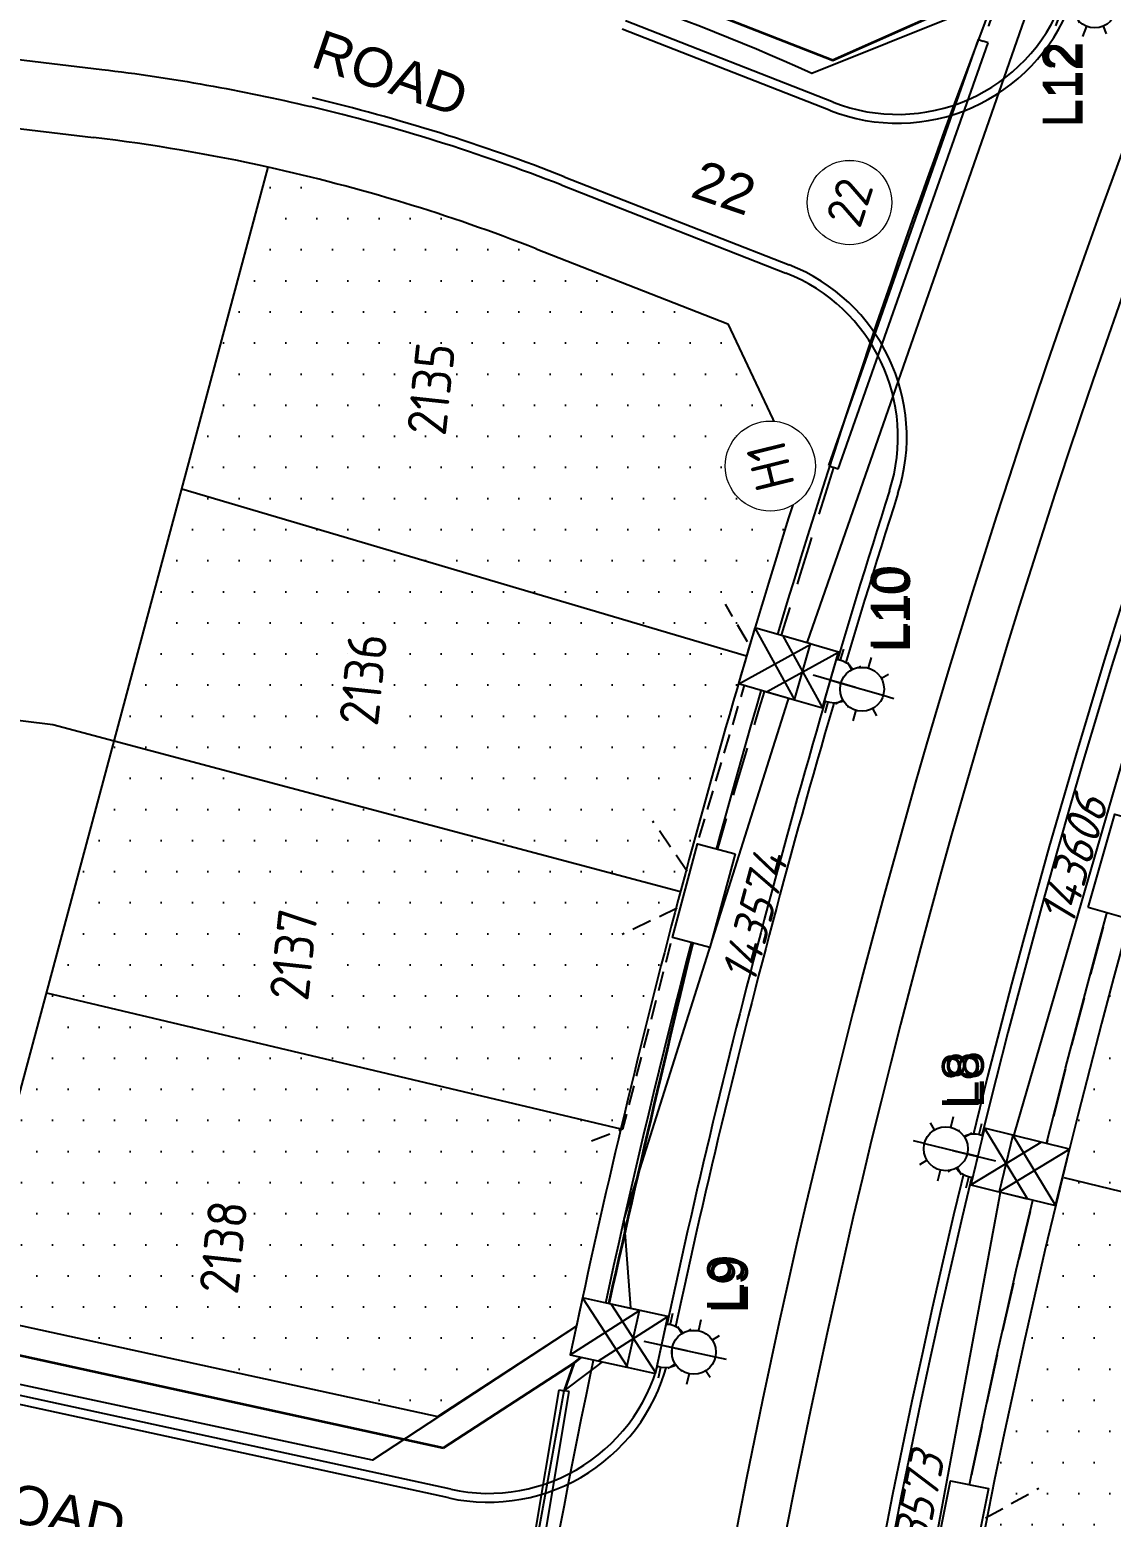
# Model space of a CAD drawing. Extents: x 294483 to 298733, y 6233899 to 6239242.
# Drawn here: x 296254.9 to 296310.1, y 6236740.2 to 6236816.1 of the extents above; entities that cross this region are included whole.
import ezdxf
from ezdxf.enums import TextEntityAlignment as Align

# ---------------------------------------------------------------- set-up
doc = ezdxf.new("R2010")
doc.units = 0
doc.linetypes.add('DASHED', pattern=[0.75, 0.5, -0.25])
doc.linetypes.add('Trench-Service', pattern=[1.5, 1, -0.5])
for name, color, linetype in [('_User Duct ID', 3, 'Continuous'), ('_USER_SITEPLAN', 7, 'Continuous'), ('_User_SLCP', 6, 'Continuous'), ('Duct_SP_NEW', 2, 'Continuous'), ('Equip_SP_SL_NEW', 2, 'Continuous'), ('Mains_LV_NEW_T84', 2, 'Continuous'), ('Mains_SL_NEW_C57', 2, 'Continuous'), ('Notes', 7, 'Continuous'), ('Notes_SP_NEW', 2, 'Continuous'), ('Services_SP_NEW_UG', 2, 'Trench-Service'), ('SupportsOH_SP_TR_HV_LV_SL_EXT', 7, 'Continuous'), ('SupportsUG_SP_LV_NEW', 2, 'Continuous'), ('SupportsUG_SP_LV_SL_NEW', 2, 'Continuous'), ('Trench_SP_NEW', 2, 'Continuous')]:
    doc.layers.add(name, color=color, linetype=linetype)
doc.layers.add('Cadastre Land Parcels_SP_EXT', color=9, linetype='Continuous', lineweight=5)
doc.styles.add('iecARIAL', font='arial.ttf', dxfattribs={"height": 2})
doc.styles.add('ieISOCP', font='isocp.shx')
doc.styles.add('POLE_LABEL', font='arial.ttf')
doc.styles.add('SL_LABEL', font='arial.ttf')
doc.styles.get("Standard").update_dxf_attribs({"font": 'isocp.shx'})
doc.linetypes.add('Cable 5', pattern='A,10,-1,["o",Standard,S=2,R=0,X=-1,Y=-0.7],-1e-05,["o",Standard,S=2,R=0,X=-0.2,Y=-0.7],-1.2', length=12.20001)
doc.linetypes.add('Cable New UG', pattern='A,7,-0.25,["x",Standard,S=2,R=0,X=0.2,Y=-0.8],-2.1', length=9.35)
doc.linetypes.add('IE Trench HV', pattern='A,7,-0.2,["/",Standard,S=3,R=0,X=0.6,Y=-1.4],-2.5', length=9.7)

# ---------------------------------------------------------------- blocks, each defined once
blk = doc.blocks.new('PILLAR_NEW')
for tag, height, flags, p in [('ASSET_NUM', 2.5, 8, (2, 4)), ('STREET_CODE', 0.2, 9, (1.5, 2)), ('OWNED_BY', 0.2, 9, (1.5, 1.8)), ('OPERATED_BY', 0.2, 9, (1.5, 1.6))]:
    blk.add_attdef(tag, text='', height=height, dxfattribs=dict(flags=flags)).set_placement(p, align=Align.MIDDLE_LEFT)
blk.add_wipeout([(-2.475, 0.99), (2.475, 0.99), (2.475, -0.99), (-2.475, -0.99)])
at = {"lineweight": -3}
blk.add_lwpolyline([(-2.475, 0.99), (2.475, 0.99), (2.475, -0.99), (-2.475, -0.99)], close=True, dxfattribs=at)
for tag, flags, p in [('STATE', 9, (1.5, 1.2)), ('SUPPORT_TYPE', 9, (1.5, 1)), ('MAINTAINED_BY', 9, (1.5, 1.4)), ('USAGE', 9, (1.5, 0.8)), ('SUBURB', 9, (1.5, 0.2)), ('STREETNAME', 9, (1.5, 0)), ('LEGEND', 9, (1.5, 0.6)), ('PARENT', 9, (1.5, 0.4)), ('Z', 1, (1.5, -0.6)), ('LOCATION', 9, (1.5, -0.2)), ('NOTES', 9, (1.5, -0.4))]:
    blk.add_attdef(tag, text='', height=0.2, dxfattribs=dict(flags=flags)).set_placement(p, align=Align.MIDDLE_LEFT)
blk = doc.blocks.new('*U15')
blk.add_line((0, 0), (0, 0))
for tag, p, flags in [('Z', (0, 0), 1), ('OPERATED_BY', (0, -9.61), 9)]:
    blk.add_attdef(tag, p, '', height=0.2, dxfattribs=dict(flags=flags))
at = {"style": 'SL_LABEL', "flags": 9}
blk.add_attdef('STREET_CODE', text='', height=0.2, dxfattribs=at).set_placement((0, -0.2), align=Align.MIDDLE_LEFT)
for tag, height, flags, p in [('CONSTRUCTED_VOLTAGE', 0.2, 9, (0, -0.4)), ('CONTROL_TYPE', 0.2, 9, (0, -0.6)), ('LANTERN_PURPOSE', 0.2, 9, (0, -0.8)), ('LANTERN_TYPE', 0.2, 9, (0, -1)), ('STATE', 0.2, 9, (0, -2)), ('NO_PHASES', 0.2, 9, (0, -1.2)), ('OPERATING_VOLTAGE', 0.2, 9, (0, -1.4)), ('ORIENTATION', 0.2, 9, (0, -1.6)), ('OWNED_BY', 0.2, 9, (0, -1.8)), ('LNUMBER', 2.5, 8, (1.2, -2.8)), ('USAGE', 0.2, 9, (0, -2.2)), ('CEXIST', 0.2, 9, (0, -2.4)), ('CNEW', 0.2, 9, (0, -2.6)), ('CNUMBER', 0.2, 9, (0, -2.8)), ('CREMOVE', 0.2, 9, (0, -3)), ('CREPLACE', 0.2, 9, (0, -3.2)), ('LKINGHEIGHT', 0.2, 9, (0, -3.4)), ('LBRACKET', 0.2, 9, (0, -3.6)), ('LBRACKETVOCAB', 0.2, 9, (0, -3.8)), ('LCATEGORY', 0.2, 9, (0, -4)), ('LCHARGE1', 0.2, 9, (0, -4.2)), ('LCHARGE1PERCENT', 0.2, 9, (0, -4.4)), ('LCHARGE2', 0.2, 9, (0, -4.6)), ('LCHARGE2PERCENT', 0.2, 9, (0, -4.8)), ('LCHARGE3', 0.2, 9, (0, -5)), ('LCHARGE3PERCENT', 0.2, 9, (0, -5.2)), ('LEXIST', 0.2, 9, (0, -5.4)), ('LLAMP', 0.2, 9, (0, -5.6)), ('LLAMPVOCAB', 0.2, 9, (0, -5.8)), ('LMAST', 0.2, 9, (0, -6)), ('LMASTVOCAB', 0.2, 9, (0, -6.2)), ('LNEW', 0.2, 9, (0, -6.4)), ('LANTNUMBER', 0.2, 9, (0, -6.6)), ('LOUTREACH', 0.2, 9, (0, -7)), ('LOUTREACHVOCAB', 0.2, 9, (0, -7.2)), ('LRATECODE', 0.2, 9, (0, -7.4)), ('LREMOVE', 0.2, 9, (0, -7.6)), ('LREPLACE', 0.2, 9, (0, -7.8)), ('LTYPE', 0.2, 9, (0, -8)), ('LTYPEVOCAB', 0.2, 9, (0, -8.2)), ('SUBURB', 0.2, 9, (0, -8.6)), ('STREETNAME', 0.2, 9, (0, -8.8)), ('LEGEND', 0.2, 9, (0, -8.4)), ('LOCATION', 0.2, 9, (0, -9)), ('NOTES', 0.2, 9, (0, -9.2)), ('MAINTAINED_BY', 0.2, 9, (0, -9.86))]:
    blk.add_attdef(tag, text='', height=height, dxfattribs=dict(flags=flags)).set_placement(p, align=Align.MIDDLE_LEFT)
at = {"color": 82, "lineweight": 25, "true_color": 0x23df20}
blk.add_wipeout([(0, 5.72), (-0.43, 5.65), (-0.86, 5.45), (-1.18, 5.14), (-1.35, 4.86), (-1.5, 4.22), (-1.33, 3.53), (-1.06, 3.16), (-0.61, 2.85), (0, 2.72), (0.67, 2.87), (1.06, 3.16), (1.35, 3.57), (1.5, 4.22), (1.39, 4.77), (1.06, 5.28), (0.64, 5.58)], dxfattribs=at)
for p, q in [((0, 5.72), (0, 6.47)), ((-1.46, 5.68), (-1.06, 5.28)), ((1.46, 5.68), (1.06, 5.28)), ((-2.25, 4.22), (-1.5, 4.22)), ((1.5, 4.22), (2.25, 4.22)), ((-1.46, 2.76), (-1.06, 3.16)), ((1.46, 2.76), (1.06, 3.16)), ((0, 0), (0, 2.72))]:
    blk.add_line(p, q)
blk.add_circle((0, 4.22), 1.5)
blk = doc.blocks.new('COLUMN_NEW')
for tag, height, flags, p in [('ASSET_NUM', 2.5, 8, (2, 2)), ('STREETNAME', 0.2, 9, (1.5, -2)), ('LOCATION', 0.2, 9, (1.5, -2.2)), ('Z', 0.2, 1, (1.5, -2.8)), ('NOTES', 0.2, 9, (1.5, -2.4)), ('LABEL_ALIGNMENT', 0.2, 9, (1.5, -2.6))]:
    blk.add_attdef(tag, text='', height=height, dxfattribs=dict(flags=flags)).set_placement(p, align=Align.MIDDLE_LEFT)
blk.add_wipeout([(-1.485, -1.485), (1.485, -1.485), (1.485, 1.485), (-1.485, 1.485)])
at = {"lineweight": -3}
blk.add_lwpolyline([(-1.485, -1.485), (1.485, -1.485), (1.485, 1.485), (-1.485, 1.485)], close=True, dxfattribs=at)
at = {"style": 'POLE_LABEL', "flags": 9}
blk.add_attdef('STRUCTURE_PLANT_NUMBER', text='', height=0.2, dxfattribs=at).set_placement((1.5, 0.242), align=Align.MIDDLE_LEFT)
at = {"flags": 9}
for tag, p in [('STREET_CODE', (1.5, 0)), ('COLUMN_TYPE', (1.5, -0.2)), ('OWNED_BY', (1.5, -0.4)), ('OPERATED_BY', (1.5, -0.6)), ('MAINTAINED_BY', (1.5, -0.8)), ('STATE', (1.5, -1)), ('USAGE', (1.5, -1.2)), ('LEGEND', (1.5, -1.4)), ('PARENT', (1.5, -1.6)), ('SUBURB', (1.5, -1.8))]:
    blk.add_attdef(tag, text='', height=0.2, dxfattribs=at).set_placement(p, align=Align.MIDDLE_LEFT)
blk = doc.blocks.new('DUCT_INDICATOR')
at = {"color": 7, "lineweight": 9}
blk.add_attdef('CODE', text='', height=1.8, dxfattribs=at).set_placement((-4.396, 4.914), align=Align.MIDDLE_CENTER)
at = {"color": 7, "linetype": 'Continuous'}
blk.add_wipeout([(0, 2.874), (-0.984, 2.701), (-1.603, 2.386), (-2.177, 1.877), (-2.673, 1.056), (-2.874, 0), (-2.738, -0.873), (-2.4, -1.582), (-1.974, -2.089), (-1.133, -2.642), (-0.477, -2.834), (0.747, -2.775), (1.67, -2.339), (2.395, -1.589), (2.694, -1.002), (2.843, -0.422), (2.874, 0), (2.82, 0.556), (2.676, 1.05), (2.485, 1.444), (2.19, 1.862), (1.811, 2.232), (1.321, 2.553), (0.849, 2.746)], dxfattribs=at)
at = {"color": 7, "lineweight": 18}
blk.add_circle((0, 0), 2.874, dxfattribs=at)
at = {"color": 7, "lineweight": 9, "flags": 1}
blk.add_attdef('Z', (0, 0), '', height=0.2, dxfattribs=at)
blk = doc.blocks.new('*U63')
blk.add_line((0, 0), (0, 0))
for tag, p, flags in [('Z', (0, 0), 1), ('OPERATED_BY', (0, -9.61), 9)]:
    blk.add_attdef(tag, p, '', height=0.2, dxfattribs=dict(flags=flags))
at = {"style": 'SL_LABEL', "flags": 9}
blk.add_attdef('STREET_CODE', text='', height=0.2, dxfattribs=at).set_placement((0, -0.2), align=Align.MIDDLE_LEFT)
for tag, height, flags, p in [('CONSTRUCTED_VOLTAGE', 0.2, 9, (0, -0.4)), ('CONTROL_TYPE', 0.2, 9, (0, -0.6)), ('LANTERN_PURPOSE', 0.2, 9, (0, -0.8)), ('LANTERN_TYPE', 0.2, 9, (0, -1)), ('STATE', 0.2, 9, (0, -2)), ('NO_PHASES', 0.2, 9, (0, -1.2)), ('OPERATING_VOLTAGE', 0.2, 9, (0, -1.4)), ('ORIENTATION', 0.2, 9, (0, -1.6)), ('OWNED_BY', 0.2, 9, (0, -1.8)), ('LNUMBER', 2.5, 8, (1.2, -2.8)), ('USAGE', 0.2, 9, (0, -2.2)), ('CEXIST', 0.2, 9, (0, -2.4)), ('CNEW', 0.2, 9, (0, -2.6)), ('CNUMBER', 0.2, 9, (0, -2.8)), ('CREMOVE', 0.2, 9, (0, -3)), ('CREPLACE', 0.2, 9, (0, -3.2)), ('LKINGHEIGHT', 0.2, 9, (0, -3.4)), ('LBRACKET', 0.2, 9, (0, -3.6)), ('LBRACKETVOCAB', 0.2, 9, (0, -3.8)), ('LCATEGORY', 0.2, 9, (0, -4)), ('LCHARGE1', 0.2, 9, (0, -4.2)), ('LCHARGE1PERCENT', 0.2, 9, (0, -4.4)), ('LCHARGE2', 0.2, 9, (0, -4.6)), ('LCHARGE2PERCENT', 0.2, 9, (0, -4.8)), ('LCHARGE3', 0.2, 9, (0, -5)), ('LCHARGE3PERCENT', 0.2, 9, (0, -5.2)), ('LEXIST', 0.2, 9, (0, -5.4)), ('LLAMP', 0.2, 9, (0, -5.6)), ('LLAMPVOCAB', 0.2, 9, (0, -5.8)), ('LMAST', 0.2, 9, (0, -6)), ('LMASTVOCAB', 0.2, 9, (0, -6.2)), ('LNEW', 0.2, 9, (0, -6.4)), ('LANTNUMBER', 0.2, 9, (0, -6.6)), ('LOUTREACH', 0.2, 9, (0, -7)), ('LOUTREACHVOCAB', 0.2, 9, (0, -7.2)), ('LRATECODE', 0.2, 9, (0, -7.4)), ('LREMOVE', 0.2, 9, (0, -7.6)), ('LREPLACE', 0.2, 9, (0, -7.8)), ('LTYPE', 0.2, 9, (0, -8)), ('LTYPEVOCAB', 0.2, 9, (0, -8.2)), ('SUBURB', 0.2, 9, (0, -8.6)), ('STREETNAME', 0.2, 9, (0, -8.8)), ('LEGEND', 0.2, 9, (0, -8.4)), ('LOCATION', 0.2, 9, (0, -9)), ('NOTES', 0.2, 9, (0, -9.2)), ('MAINTAINED_BY', 0.2, 9, (0, -9.86))]:
    blk.add_attdef(tag, text='', height=height, dxfattribs=dict(flags=flags)).set_placement(p, align=Align.MIDDLE_LEFT)
at = {"color": 82, "lineweight": 25, "true_color": 0x23df20}
blk.add_wipeout([(0, 5.72), (-0.43, 5.65), (-0.86, 5.45), (-1.18, 5.14), (-1.35, 4.86), (-1.5, 4.22), (-1.33, 3.53), (-1.06, 3.16), (-0.61, 2.85), (0, 2.72), (0.67, 2.87), (1.06, 3.16), (1.35, 3.57), (1.5, 4.22), (1.39, 4.77), (1.06, 5.28), (0.64, 5.58)], dxfattribs=at)
for p, q in [((0, 5.72), (0, 6.47)), ((-1.46, 5.68), (-1.06, 5.28)), ((1.46, 5.68), (1.06, 5.28)), ((-2.25, 4.22), (-1.5, 4.22)), ((1.5, 4.22), (2.25, 4.22)), ((-1.46, 2.76), (-1.06, 3.16)), ((1.46, 2.76), (1.06, 3.16)), ((0, 0), (0, 2.72))]:
    blk.add_line(p, q)
blk.add_circle((0, 4.22), 1.5)
blk = doc.blocks.new('*U125')
blk.add_line((0, 0), (0, 0))
for tag, p, flags in [('Z', (0, 0), 1), ('OPERATED_BY', (0, -9.61), 9)]:
    blk.add_attdef(tag, p, '', height=0.2, dxfattribs=dict(flags=flags))
at = {"style": 'SL_LABEL', "flags": 9}
blk.add_attdef('STREET_CODE', text='', height=0.2, dxfattribs=at).set_placement((0, -0.2), align=Align.MIDDLE_LEFT)
for tag, height, flags, p in [('CONSTRUCTED_VOLTAGE', 0.2, 9, (0, -0.4)), ('CONTROL_TYPE', 0.2, 9, (0, -0.6)), ('LANTERN_PURPOSE', 0.2, 9, (0, -0.8)), ('LANTERN_TYPE', 0.2, 9, (0, -1)), ('STATE', 0.2, 9, (0, -2)), ('NO_PHASES', 0.2, 9, (0, -1.2)), ('OPERATING_VOLTAGE', 0.2, 9, (0, -1.4)), ('ORIENTATION', 0.2, 9, (0, -1.6)), ('OWNED_BY', 0.2, 9, (0, -1.8)), ('LNUMBER', 2.5, 8, (1.2, -2.8)), ('USAGE', 0.2, 9, (0, -2.2)), ('CEXIST', 0.2, 9, (0, -2.4)), ('CNEW', 0.2, 9, (0, -2.6)), ('CNUMBER', 0.2, 9, (0, -2.8)), ('CREMOVE', 0.2, 9, (0, -3)), ('CREPLACE', 0.2, 9, (0, -3.2)), ('LKINGHEIGHT', 0.2, 9, (0, -3.4)), ('LBRACKET', 0.2, 9, (0, -3.6)), ('LBRACKETVOCAB', 0.2, 9, (0, -3.8)), ('LCATEGORY', 0.2, 9, (0, -4)), ('LCHARGE1', 0.2, 9, (0, -4.2)), ('LCHARGE1PERCENT', 0.2, 9, (0, -4.4)), ('LCHARGE2', 0.2, 9, (0, -4.6)), ('LCHARGE2PERCENT', 0.2, 9, (0, -4.8)), ('LCHARGE3', 0.2, 9, (0, -5)), ('LCHARGE3PERCENT', 0.2, 9, (0, -5.2)), ('LEXIST', 0.2, 9, (0, -5.4)), ('LLAMP', 0.2, 9, (0, -5.6)), ('LLAMPVOCAB', 0.2, 9, (0, -5.8)), ('LMAST', 0.2, 9, (0, -6)), ('LMASTVOCAB', 0.2, 9, (0, -6.2)), ('LNEW', 0.2, 9, (0, -6.4)), ('LANTNUMBER', 0.2, 9, (0, -6.6)), ('LOUTREACH', 0.2, 9, (0, -7)), ('LOUTREACHVOCAB', 0.2, 9, (0, -7.2)), ('LRATECODE', 0.2, 9, (0, -7.4)), ('LREMOVE', 0.2, 9, (0, -7.6)), ('LREPLACE', 0.2, 9, (0, -7.8)), ('LTYPE', 0.2, 9, (0, -8)), ('LTYPEVOCAB', 0.2, 9, (0, -8.2)), ('SUBURB', 0.2, 9, (0, -8.6)), ('STREETNAME', 0.2, 9, (0, -8.8)), ('LEGEND', 0.2, 9, (0, -8.4)), ('LOCATION', 0.2, 9, (0, -9)), ('NOTES', 0.2, 9, (0, -9.2)), ('MAINTAINED_BY', 0.2, 9, (0, -9.86))]:
    blk.add_attdef(tag, text='', height=height, dxfattribs=dict(flags=flags)).set_placement(p, align=Align.MIDDLE_LEFT)
at = {"color": 82, "lineweight": 25, "true_color": 0x23df20}
blk.add_wipeout([(0, 5.72), (-0.43, 5.65), (-0.86, 5.45), (-1.18, 5.14), (-1.35, 4.86), (-1.5, 4.22), (-1.33, 3.53), (-1.06, 3.16), (-0.61, 2.85), (0, 2.72), (0.67, 2.87), (1.06, 3.16), (1.35, 3.57), (1.5, 4.22), (1.39, 4.77), (1.06, 5.28), (0.64, 5.58)], dxfattribs=at)
for p, q in [((0, 5.72), (0, 6.47)), ((-1.46, 5.68), (-1.06, 5.28)), ((1.46, 5.68), (1.06, 5.28)), ((-2.25, 4.22), (-1.5, 4.22)), ((1.5, 4.22), (2.25, 4.22)), ((-1.46, 2.76), (-1.06, 3.16)), ((1.46, 2.76), (1.06, 3.16)), ((0, 0), (0, 2.72))]:
    blk.add_line(p, q)
blk.add_circle((0, 4.22), 1.5)
blk = doc.blocks.new('*U128')
blk.add_line((0, 0), (0, 0))
for tag, p, flags in [('Z', (0, 0), 1), ('OPERATED_BY', (0, -9.61), 9)]:
    blk.add_attdef(tag, p, '', height=0.2, dxfattribs=dict(flags=flags))
at = {"style": 'SL_LABEL', "flags": 9}
blk.add_attdef('STREET_CODE', text='', height=0.2, dxfattribs=at).set_placement((0, -0.2), align=Align.MIDDLE_LEFT)
for tag, height, flags, p in [('CONSTRUCTED_VOLTAGE', 0.2, 9, (0, -0.4)), ('CONTROL_TYPE', 0.2, 9, (0, -0.6)), ('LANTERN_PURPOSE', 0.2, 9, (0, -0.8)), ('LANTERN_TYPE', 0.2, 9, (0, -1)), ('STATE', 0.2, 9, (0, -2)), ('NO_PHASES', 0.2, 9, (0, -1.2)), ('OPERATING_VOLTAGE', 0.2, 9, (0, -1.4)), ('ORIENTATION', 0.2, 9, (0, -1.6)), ('OWNED_BY', 0.2, 9, (0, -1.8)), ('LNUMBER', 2.5, 8, (1.2, -2.8)), ('USAGE', 0.2, 9, (0, -2.2)), ('CEXIST', 0.2, 9, (0, -2.4)), ('CNEW', 0.2, 9, (0, -2.6)), ('CNUMBER', 0.2, 9, (0, -2.8)), ('CREMOVE', 0.2, 9, (0, -3)), ('CREPLACE', 0.2, 9, (0, -3.2)), ('LKINGHEIGHT', 0.2, 9, (0, -3.4)), ('LBRACKET', 0.2, 9, (0, -3.6)), ('LBRACKETVOCAB', 0.2, 9, (0, -3.8)), ('LCATEGORY', 0.2, 9, (0, -4)), ('LCHARGE1', 0.2, 9, (0, -4.2)), ('LCHARGE1PERCENT', 0.2, 9, (0, -4.4)), ('LCHARGE2', 0.2, 9, (0, -4.6)), ('LCHARGE2PERCENT', 0.2, 9, (0, -4.8)), ('LCHARGE3', 0.2, 9, (0, -5)), ('LCHARGE3PERCENT', 0.2, 9, (0, -5.2)), ('LEXIST', 0.2, 9, (0, -5.4)), ('LLAMP', 0.2, 9, (0, -5.6)), ('LLAMPVOCAB', 0.2, 9, (0, -5.8)), ('LMAST', 0.2, 9, (0, -6)), ('LMASTVOCAB', 0.2, 9, (0, -6.2)), ('LNEW', 0.2, 9, (0, -6.4)), ('LANTNUMBER', 0.2, 9, (0, -6.6)), ('LOUTREACH', 0.2, 9, (0, -7)), ('LOUTREACHVOCAB', 0.2, 9, (0, -7.2)), ('LRATECODE', 0.2, 9, (0, -7.4)), ('LREMOVE', 0.2, 9, (0, -7.6)), ('LREPLACE', 0.2, 9, (0, -7.8)), ('LTYPE', 0.2, 9, (0, -8)), ('LTYPEVOCAB', 0.2, 9, (0, -8.2)), ('SUBURB', 0.2, 9, (0, -8.6)), ('STREETNAME', 0.2, 9, (0, -8.8)), ('LEGEND', 0.2, 9, (0, -8.4)), ('LOCATION', 0.2, 9, (0, -9)), ('NOTES', 0.2, 9, (0, -9.2)), ('MAINTAINED_BY', 0.2, 9, (0, -9.86))]:
    blk.add_attdef(tag, text='', height=height, dxfattribs=dict(flags=flags)).set_placement(p, align=Align.MIDDLE_LEFT)
at = {"color": 82, "lineweight": 25, "true_color": 0x23df20}
blk.add_wipeout([(0, 5.72), (-0.43, 5.65), (-0.86, 5.45), (-1.18, 5.14), (-1.35, 4.86), (-1.5, 4.22), (-1.33, 3.53), (-1.06, 3.16), (-0.61, 2.85), (0, 2.72), (0.67, 2.87), (1.06, 3.16), (1.35, 3.57), (1.5, 4.22), (1.39, 4.77), (1.06, 5.28), (0.64, 5.58)], dxfattribs=at)
for p, q in [((0, 5.72), (0, 6.47)), ((-1.46, 5.68), (-1.06, 5.28)), ((1.46, 5.68), (1.06, 5.28)), ((-2.25, 4.22), (-1.5, 4.22)), ((1.5, 4.22), (2.25, 4.22)), ((-1.46, 2.76), (-1.06, 3.16)), ((1.46, 2.76), (1.06, 3.16)), ((0, 0), (0, 2.72))]:
    blk.add_line(p, q)
blk.add_circle((0, 4.22), 1.5)
blk = doc.blocks.new('*U135')
blk.add_line((0, 0), (0, 0))
for tag, p, flags in [('Z', (0, 0), 1), ('OPERATED_BY', (0, -9.61), 9)]:
    blk.add_attdef(tag, p, '', height=0.2, dxfattribs=dict(flags=flags))
at = {"style": 'SL_LABEL', "flags": 9}
blk.add_attdef('STREET_CODE', text='', height=0.2, dxfattribs=at).set_placement((0, -0.2), align=Align.MIDDLE_LEFT)
for tag, height, flags, p in [('CONSTRUCTED_VOLTAGE', 0.2, 9, (0, -0.4)), ('CONTROL_TYPE', 0.2, 9, (0, -0.6)), ('LANTERN_PURPOSE', 0.2, 9, (0, -0.8)), ('LANTERN_TYPE', 0.2, 9, (0, -1)), ('STATE', 0.2, 9, (0, -2)), ('NO_PHASES', 0.2, 9, (0, -1.2)), ('OPERATING_VOLTAGE', 0.2, 9, (0, -1.4)), ('ORIENTATION', 0.2, 9, (0, -1.6)), ('OWNED_BY', 0.2, 9, (0, -1.8)), ('LNUMBER', 2.5, 8, (1.2, -2.8)), ('USAGE', 0.2, 9, (0, -2.2)), ('CEXIST', 0.2, 9, (0, -2.4)), ('CNEW', 0.2, 9, (0, -2.6)), ('CNUMBER', 0.2, 9, (0, -2.8)), ('CREMOVE', 0.2, 9, (0, -3)), ('CREPLACE', 0.2, 9, (0, -3.2)), ('LKINGHEIGHT', 0.2, 9, (0, -3.4)), ('LBRACKET', 0.2, 9, (0, -3.6)), ('LBRACKETVOCAB', 0.2, 9, (0, -3.8)), ('LCATEGORY', 0.2, 9, (0, -4)), ('LCHARGE1', 0.2, 9, (0, -4.2)), ('LCHARGE1PERCENT', 0.2, 9, (0, -4.4)), ('LCHARGE2', 0.2, 9, (0, -4.6)), ('LCHARGE2PERCENT', 0.2, 9, (0, -4.8)), ('LCHARGE3', 0.2, 9, (0, -5)), ('LCHARGE3PERCENT', 0.2, 9, (0, -5.2)), ('LEXIST', 0.2, 9, (0, -5.4)), ('LLAMP', 0.2, 9, (0, -5.6)), ('LLAMPVOCAB', 0.2, 9, (0, -5.8)), ('LMAST', 0.2, 9, (0, -6)), ('LMASTVOCAB', 0.2, 9, (0, -6.2)), ('LNEW', 0.2, 9, (0, -6.4)), ('LANTNUMBER', 0.2, 9, (0, -6.6)), ('LOUTREACH', 0.2, 9, (0, -7)), ('LOUTREACHVOCAB', 0.2, 9, (0, -7.2)), ('LRATECODE', 0.2, 9, (0, -7.4)), ('LREMOVE', 0.2, 9, (0, -7.6)), ('LREPLACE', 0.2, 9, (0, -7.8)), ('LTYPE', 0.2, 9, (0, -8)), ('LTYPEVOCAB', 0.2, 9, (0, -8.2)), ('SUBURB', 0.2, 9, (0, -8.6)), ('STREETNAME', 0.2, 9, (0, -8.8)), ('LEGEND', 0.2, 9, (0, -8.4)), ('LOCATION', 0.2, 9, (0, -9)), ('NOTES', 0.2, 9, (0, -9.2)), ('MAINTAINED_BY', 0.2, 9, (0, -9.86))]:
    blk.add_attdef(tag, text='', height=height, dxfattribs=dict(flags=flags)).set_placement(p, align=Align.MIDDLE_LEFT)
at = {"color": 82, "lineweight": 25, "true_color": 0x23df20}
blk.add_wipeout([(0, 5.72), (-0.43, 5.65), (-0.86, 5.45), (-1.18, 5.14), (-1.35, 4.86), (-1.5, 4.22), (-1.33, 3.53), (-1.06, 3.16), (-0.61, 2.85), (0, 2.72), (0.67, 2.87), (1.06, 3.16), (1.35, 3.57), (1.5, 4.22), (1.39, 4.77), (1.06, 5.28), (0.64, 5.58)], dxfattribs=at)
for p, q in [((0, 5.72), (0, 6.47)), ((-1.46, 5.68), (-1.06, 5.28)), ((1.46, 5.68), (1.06, 5.28)), ((-2.25, 4.22), (-1.5, 4.22)), ((1.5, 4.22), (2.25, 4.22)), ((-1.46, 2.76), (-1.06, 3.16)), ((1.46, 2.76), (1.06, 3.16)), ((0, 0), (0, 2.72))]:
    blk.add_line(p, q)
blk.add_circle((0, 4.22), 1.5)
blk = doc.blocks.new('*U99')
blk.add_line((0, 0), (0, 0))
for tag, p, flags in [('Z', (0, 0), 1), ('OPERATED_BY', (0, -9.61), 9)]:
    blk.add_attdef(tag, p, '', height=0.2, dxfattribs=dict(flags=flags))
at = {"style": 'SL_LABEL', "flags": 9}
blk.add_attdef('STREET_CODE', text='', height=0.2, dxfattribs=at).set_placement((0, -0.2), align=Align.MIDDLE_LEFT)
for tag, height, flags, p in [('CONSTRUCTED_VOLTAGE', 0.2, 9, (0, -0.4)), ('CONTROL_TYPE', 0.2, 9, (0, -0.6)), ('LANTERN_PURPOSE', 0.2, 9, (0, -0.8)), ('LANTERN_TYPE', 0.2, 9, (0, -1)), ('STATE', 0.2, 9, (0, -2)), ('NO_PHASES', 0.2, 9, (0, -1.2)), ('OPERATING_VOLTAGE', 0.2, 9, (0, -1.4)), ('ORIENTATION', 0.2, 9, (0, -1.6)), ('OWNED_BY', 0.2, 9, (0, -1.8)), ('LNUMBER', 2.5, 8, (1.2, -2.8)), ('USAGE', 0.2, 9, (0, -2.2)), ('CEXIST', 0.2, 9, (0, -2.4)), ('CNEW', 0.2, 9, (0, -2.6)), ('CNUMBER', 0.2, 9, (0, -2.8)), ('CREMOVE', 0.2, 9, (0, -3)), ('CREPLACE', 0.2, 9, (0, -3.2)), ('LKINGHEIGHT', 0.2, 9, (0, -3.4)), ('LBRACKET', 0.2, 9, (0, -3.6)), ('LBRACKETVOCAB', 0.2, 9, (0, -3.8)), ('LCATEGORY', 0.2, 9, (0, -4)), ('LCHARGE1', 0.2, 9, (0, -4.2)), ('LCHARGE1PERCENT', 0.2, 9, (0, -4.4)), ('LCHARGE2', 0.2, 9, (0, -4.6)), ('LCHARGE2PERCENT', 0.2, 9, (0, -4.8)), ('LCHARGE3', 0.2, 9, (0, -5)), ('LCHARGE3PERCENT', 0.2, 9, (0, -5.2)), ('LEXIST', 0.2, 9, (0, -5.4)), ('LLAMP', 0.2, 9, (0, -5.6)), ('LLAMPVOCAB', 0.2, 9, (0, -5.8)), ('LMAST', 0.2, 9, (0, -6)), ('LMASTVOCAB', 0.2, 9, (0, -6.2)), ('LNEW', 0.2, 9, (0, -6.4)), ('LANTNUMBER', 0.2, 9, (0, -6.6)), ('LOUTREACH', 0.2, 9, (0, -7)), ('LOUTREACHVOCAB', 0.2, 9, (0, -7.2)), ('LRATECODE', 0.2, 9, (0, -7.4)), ('LREMOVE', 0.2, 9, (0, -7.6)), ('LREPLACE', 0.2, 9, (0, -7.8)), ('LTYPE', 0.2, 9, (0, -8)), ('LTYPEVOCAB', 0.2, 9, (0, -8.2)), ('SUBURB', 0.2, 9, (0, -8.6)), ('STREETNAME', 0.2, 9, (0, -8.8)), ('LEGEND', 0.2, 9, (0, -8.4)), ('LOCATION', 0.2, 9, (0, -9)), ('NOTES', 0.2, 9, (0, -9.2)), ('MAINTAINED_BY', 0.2, 9, (0, -9.86))]:
    blk.add_attdef(tag, text='', height=height, dxfattribs=dict(flags=flags)).set_placement(p, align=Align.MIDDLE_LEFT)
at = {"color": 82, "lineweight": 25, "true_color": 0x23df20}
blk.add_wipeout([(0, 5.72), (-0.43, 5.65), (-0.86, 5.45), (-1.18, 5.14), (-1.35, 4.86), (-1.5, 4.22), (-1.33, 3.53), (-1.06, 3.16), (-0.61, 2.85), (0, 2.72), (0.67, 2.87), (1.06, 3.16), (1.35, 3.57), (1.5, 4.22), (1.39, 4.77), (1.06, 5.28), (0.64, 5.58)], dxfattribs=at)
for p, q in [((0, 5.72), (0, 6.47)), ((-1.46, 5.68), (-1.06, 5.28)), ((1.46, 5.68), (1.06, 5.28)), ((-2.25, 4.22), (-1.5, 4.22)), ((1.5, 4.22), (2.25, 4.22)), ((-1.46, 2.76), (-1.06, 3.16)), ((1.46, 2.76), (1.06, 3.16)), ((0, 0), (0, 2.72))]:
    blk.add_line(p, q)
blk.add_circle((0, 4.22), 1.5)

msp = doc.modelspace()

# ---------------------------------------------------------------- hatches: boundary and pattern name
at = {"layer": 'Notes'}
h = msp.add_hatch(dxfattribs=at)
h.set_pattern_fill('DOTS', color=256)
h.paths.add_polyline_path([(296290.55308, 6236801.10681), (296280.76062, 6236804.94403, 0.03889995), (296267.08744, 6236809.10935), (296262.67768, 6236792.68761), (296291.51097, 6236784.17044, -0.00516797), (296294.28371, 6236793.21196)])
h.paths.add_polyline_path([(296276.34066, 6236795.21821), (296276.60987, 6236797.7085), (296275.31591, 6236797.84838), (296275.0467, 6236795.3581)], flags=24)
h = msp.add_hatch(dxfattribs=at)
h.set_pattern_fill('DOTS', color=256)
h.paths.add_polyline_path([(296291.51097, 6236784.17044), (296262.67768, 6236792.68761), (296259.22499, 6236779.82997), (296288.1348, 6236772.1386, -0.00682903)])
h.paths.add_polyline_path([(296272.87952, 6236780.39841), (296273.1495, 6236782.89581), (296271.85554, 6236783.0357), (296271.58556, 6236780.53829)], flags=24)
h = msp.add_hatch(dxfattribs=at)
h.set_pattern_fill('DOTS', color=256)
h.paths.add_polyline_path([(296259.22499, 6236779.82997), (296255.77009, 6236766.96412), (296285.08853, 6236760.01912, -0.00682899), (296288.1348, 6236772.1386)])
h.paths.add_polyline_path([(296269.32406, 6236766.36335), (296269.58938, 6236768.8176), (296268.29542, 6236768.95748), (296268.0301, 6236766.50323)], flags=24)
h = msp.add_hatch(dxfattribs=at)
h.set_pattern_fill('DOTS', color=256)
h.paths.add_polyline_path([(296340.68096, 6236764.91933), (296311.73667, 6236773.12143, 0.00840454), (296307.98831, 6236758.98715), (296307.71274, 6236757.52051), (296336.85898, 6236750.41441)])
h.paths.add_polyline_path([(296321.42763, 6236758.20138), (296321.67219, 6236760.46363), (296320.43228, 6236760.59767), (296320.18772, 6236758.33542)], flags=24)

# ---------------------------------------------------------------- linework, layer by layer
at = {"layer": 'Cadastre Land Parcels_SP_EXT'}
for p, q in [((296280.76062, 6236804.94403), (296290.55308, 6236801.10681)), ((296290.55308, 6236801.10681), (296294.28371, 6236793.21196)), ((296262.67768, 6236792.68761), (296291.51097, 6236784.17044)), ((296259.22499, 6236779.82997), (296288.1348, 6236772.1386)), ((296255.77009, 6236766.96412), (296285.08853, 6236760.01912)), ((296336.85898, 6236750.41441), (296307.71274, 6236757.52051)), ((296251.38816, 6236750.64601), (296275.74553, 6236745.33844)), ((296282.82026, 6236749.93725), (296275.74553, 6236745.33844))]:
    msp.add_line(p, q, dxfattribs=at)
at = {"layer": 'Duct_SP_NEW'}
for p, q in [((296295.70069, 6236793.87262), (296303.34307, 6236815.63566)), ((296303.34307, 6236815.63566), (296303.58839, 6236815.54952)), ((296296.19132, 6236793.70033), (296303.8337, 6236815.46337)), ((296303.8337, 6236815.46337), (296303.58839, 6236815.54952)), ((296295.70069, 6236793.87262), (296295.946, 6236793.78648)), ((296296.19132, 6236793.70033), (296295.946, 6236793.78648)), ((296278.09653, 6236723.65277), (296281.93377, 6236746.68734)), ((296278.60946, 6236723.56732), (296282.4467, 6236746.60189)), ((296281.93377, 6236746.68734), (296282.19024, 6236746.64461)), ((296282.4467, 6236746.60189), (296282.19024, 6236746.64461))]:
    msp.add_line(p, q, dxfattribs=at)
at = {"layer": 'Mains_LV_NEW_T84', "color": 170, "linetype": 'Cable New UG', "ltscale": 0.75, "flags": 128}
msp.add_lwpolyline([(296295.85395, 6236615.14103, -0.15769137), (296355.04454, 6236876.99874), (296375.00999, 6236907.27759), (296384.00685, 6236909.15664), (296404.1615, 6236894.58856), (296424.12852, 6236880.54028), (296425.69102, 6236871.15594, 0.12794525), (296358.72732, 6236694.96234), (296358.78647, 6236685.00611), (296358.78647, 6236685.00611), (296355.92607, 6236684.95887), (296356.13792, 6236688.0439), (296332.8444, 6236689.59663), (296332.04088, 6236677.54252), (296340.42371, 6236677.271)], format="xyb", dxfattribs=at)
at = {"layer": 'Mains_LV_NEW_T84', "color": 170, "linetype": 'Cable New UG', "ltscale": 0.75}
for start, end in [(158.8490454, 167.9675288), (167.9675288, 177.0826305)]:
    msp.add_arc((296730.26881, 6236654.56405), 456.3, start, end, dxfattribs=at)
at = {"layer": 'Mains_SL_NEW_C57', "color": 2, "linetype": 'Cable 5', "ltscale": 0.5, "elevation": 12, "flags": 128}
msp.add_lwpolyline([(296520.46067, 6237073.52197, -0.14013285), (296515.58438, 6237065.16133), (296489.29273, 6237043.84448), (296436.19798, 6237001.1472, 0.044848), (296396.45053, 6236963.04887, 0.05675932), (296342.44768, 6236891.61321), (296325.02173, 6236860.40955), (296306.34047, 6236818.52318), (296294.83664, 6236813.90097, 0.05616407), (296271.41304, 6236821.48532)], format="xyb", dxfattribs=at)
for points in [[(296305.41887, 6236545.67817), (296299.40439, 6236578.65552), (296299.17392, 6236582.23133), (296296.15002, 6236608.37554), (296294.00716, 6236616.03274), (296292.33231, 6236650.14231), (296292.93357, 6236678.12384), (296297.82593, 6236721.00439), (296304.74848, 6236758.24688), (296315.28854, 6236794.59654), (296335.70762, 6236844.66664), (296353.99377, 6236877.78554)], [(296294.16672, 6236517.43187), (296282.05998, 6236577.10531), (296282.03086, 6236579.25236), (296281.16205, 6236581.42315), (296280.15649, 6236588.97027), (296278.23593, 6236594.40075), (296276.56064, 6236614.22545), (296276.04557, 6236619.32084), (296276.50902, 6236626.05338), (296275.81132, 6236649.82482), (296275.7231, 6236653.47379), (296272.92711, 6236657.19051), (296273.83483, 6236675.1951), (296275.61093, 6236677.4566), (296277.48833, 6236697.57115), (296280.65096, 6236721.94661), (296278.87253, 6236728.31099), (296282.19024, 6236746.64461), (296285.72083, 6236749.29881), (296285.25251, 6236755.41141), (296294.10919, 6236783.41866), (296306.34047, 6236818.52318)], [(296285.36146, 6236749.3838), (296282.82026, 6236749.93725), (296272.40453, 6236743.09356), (296250.75566, 6236747.74414)]]:
    msp.add_lwpolyline(points, dxfattribs=at)
at = {"layer": 'Notes'}
for p, q in [((296145.04886, 6236824.22938), (296258.17723, 6236810.62784)), ((296280.76062, 6236804.94403), (296290.55308, 6236801.10681)), ((296290.55308, 6236801.10681), (296294.28371, 6236793.21196)), ((296135.47201, 6236795.16476), (296256.09885, 6236780.66167)), ((296256.09885, 6236780.66167), (296259.22499, 6236779.82997)), ((296255.77009, 6236766.96412), (296285.08853, 6236760.01912)), ((296251.38816, 6236750.64601), (296275.74553, 6236745.33844))]:
    msp.add_line(p, q, dxfattribs=at)
at = {"layer": 'Notes', "color": 254, "true_color": 0xd1d1d1}
for p, q in [((296295.93061, 6236812.42502), (296285.32121, 6236816.58236)), ((296295.76643, 6236812.00604), (296285.15703, 6236816.16338)), ((296282.03762, 6236808.20274), (296293.51777, 6236803.70419)), ((296282.2018, 6236808.62172), (296293.68195, 6236804.12317))]:
    msp.add_line(p, q, dxfattribs=at)
at = {"layer": 'Notes'}
msp.add_lwpolyline([(296250.64127, 6236747.21843, 0.02063208), (296242.1321, 6236748.59963), (296136.90221, 6236761.25152, -0.41459328), (296129.04231, 6236771.27309), (296134.95457, 6236819.91513, -0.41383383), (296144.96315, 6236827.76485), (296258.59495, 6236814.10283, -0.02834291), (296269.24551, 6236812.20514)], format="xyb", dxfattribs=at)
at = {"layer": 'Notes', "flags": 128}
msp.add_lwpolyline([(296251.38816, 6236750.64601), (296267.08744, 6236809.10935)], dxfattribs=at)
msp.add_lwpolyline([(296251.38816, 6236750.64601), (296267.08744, 6236809.10935)], dxfattribs=at)
at = {"layer": 'Notes', "color": 254, "true_color": 0xd1d1d1, "flags": 128}
for points in [[(296276.3075, 6236741.1733), (296251.81083, 6236746.51121, 0.00310753), (296250.54546, 6236746.77871, 0.00310753)], [(296276.4033, 6236741.61298), (296251.90664, 6236746.95089, 0.00309415), (296250.64127, 6236747.21843, 0.00309415)]]:
    msp.add_lwpolyline(points, format="xyb", dxfattribs=at)
at = {"layer": 'Notes', "color": 254, "true_color": 0xd1d1d1}
for centre, radius, start, end in [((296730.81903, 6236654.36374), 448, 144.4900639, 177.8347981), ((296730.81903, 6236654.36374), 445.5, 144.4875421, 177.8347981), ((296730.26881, 6236654.56405), 439.95, 144.4614014, 185.1853716), ((296730.26881, 6236654.56405), 439.5, 144.4614014, 185.1853716), ((296299.21421, 6236820.80463), 9.45, 248.6020219, 338.9103603), ((296299.21421, 6236820.80463), 9, 248.6020219, 338.9103603), ((296247.19502, 6236719.28568), 95.95, 68.6020219, 76.6502221), ((296247.19502, 6236719.28568), 95.5, 68.6020219, 76.650222), ((296290.23417, 6236795.32457), 9, 342.2613006, 68.6020219), ((296290.23417, 6236795.32457), 9.45, 342.2613006, 68.6020219), ((296730.26881, 6236654.56405), 453, 162.2613006, 168.0269561), ((296730.26881, 6236654.56405), 452.55, 162.2613006, 168.0269561), ((296278.31947, 6236750.40663), 9.45, 257.7072005, 348.0269561), ((296278.31947, 6236750.40663), 9, 257.7072005, 348.0269561)]:
    msp.add_arc(centre, radius, start, end, dxfattribs=at)
at = {"layer": 'Notes'}
for centre, radius, start, end in [((296730.26881, 6236654.56405), 435, 144.6612315, 185.1853716), ((296247.19506, 6236719.28567), 92, 77.5127998, 83.1441779), ((296247.19506, 6236719.28567), 92, 68.602081, 77.5127998), ((296247.19506, 6236719.28567), 92, 68.602081, 77.5127998), ((296730.26881, 6236654.56405), 457.5, 162.3587806, 167.9675288)]:
    msp.add_arc(centre, radius, start, end, dxfattribs=at)
at = {"layer": 'Services_SP_NEW_UG', "flags": 128}
for points in [[(296289.31873, 6236771.92217), (296289.00611, 6236774.56943), (296288.99645, 6236774.57203), (296291.89327, 6236784.31114), (296290.42388, 6236786.797)], [(296289.31873, 6236771.92217), (296286.71885, 6236775.72882)], [(296289.31873, 6236771.92217), (296287.71942, 6236769.78958), (296287.70976, 6236769.79218), (296285.18116, 6236759.99198), (296283.38599, 6236759.31319)], [(296289.31873, 6236771.92217), (296285.15923, 6236769.93507)], [(296302.40168, 6236739.41785), (296306.42482, 6236741.66827)]]:
    msp.add_lwpolyline(points, dxfattribs=at)
at = {"layer": 'Trench_SP_NEW', "color": 10, "linetype": 'IE Trench HV', "lineweight": 35, "ltscale": 0.35}
for p in [(296251.06879, 6236749.1804), (296282.68746, 6236748.06187)]:
    msp.add_line(p, (296276.03144, 6236743.73523), dxfattribs=at)
for points in [[(296271.78535, 6236822.90791, -0.03513119), (296286.05084, 6236818.44453), (296295.91266, 6236814.58014), (296304.19216, 6236818.2577)], [(296289.32669, 6236771.85478, 0.0059658), (296284.03831, 6236749.14253), (296282.68746, 6236748.06187), (296282.19024, 6236746.64461, 0.00909012)]]:
    msp.add_lwpolyline(points, format="xyb", dxfattribs=at)
at = {"layer": 'Trench_SP_NEW', "color": 160, "linetype": 'DASHED', "ltscale": 5}
msp.add_lwpolyline([(296295.946, 6236793.78648, 0.00584189), (296289.31873, 6236771.92217, 0.00997319)], format="xyb", dxfattribs=at)
msp.add_arc((296730.26881, 6236654.56405), 436.2, 149.3403406, 185.1853716, dxfattribs=at)

# ---------------------------------------------------------------- texts
at = {"layer": 'Notes', "style": 'iecARIAL'}
for s, rotation, p in [('ROAD                22', 341.0720334, (296269.18642, 6236814.27146)), ('ROAD                21', 347.6450039, (296251.64538, 6236740.46499))]:
    msp.add_text(s, height=2, rotation=rotation, dxfattribs=at).set_placement(p)
at = {"layer": 'Notes', "linetype": 'Continuous', "lineweight": 25, "style": 'ieISOCP'}
for s, p in [('2135', (296276.14406, 6236795.34798)), ('2136', (296272.68292, 6236780.52817)), ('2137', (296269.12746, 6236766.49311)), ('2138', (296265.54007, 6236751.50851))]:
    msp.add_text(s, height=2, rotation=83.83, dxfattribs=at).set_placement(p)

# ---------------------------------------------------------------- next in the draw order: block references
at = {"layer": 'Equip_SP_SL_NEW', "linetype": 'Continuous'}
ref = msp.add_blockref('*U15', (296304.9624, 6236819.07618), dxfattribs=dict(at, xscale=0.7500000000000001, yscale=0.7500000000000001, zscale=0.7500000000000001, rotation=248.1474118714078))
ref.add_attrib('ASSET_NUM', 'L12', dxfattribs={"layer": 'SupportsOH_SP_TR_HV_LV_SL_EXT', "height": 1.875, "rotation": 90, "style": 'SL_LABEL'}).set_placement((296307.55615, 6236811.13635), align=Align.MIDDLE_LEFT)
ref = msp.add_blockref('*U63', (296292.93727, 6236783.75708), dxfattribs=dict(at, xscale=0.7500000000000001, yscale=0.7500000000000001, zscale=0.7500000000000001, rotation=253.8378796150792))
ref.add_attrib('ASSET_NUM', 'L10', dxfattribs={"layer": 'SupportsOH_SP_TR_HV_LV_SL_EXT', "height": 1.875, "rotation": 90, "style": 'SL_LABEL'}).set_placement((296298.78654, 6236784.42521), align=Align.MIDDLE_LEFT)
ref = msp.add_blockref('*U15', (296306.19088, 6236757.89373), dxfattribs=dict(at, xscale=0.7500000000000001, yscale=0.7500000000000001, zscale=0.7500000000000001, rotation=76.23098930831615))
ref.add_attrib('ASSET_NUM', 'L8', dxfattribs={"layer": 'SupportsOH_SP_TR_HV_LV_SL_EXT', "height": 1.875, "rotation": 90, "style": 'SL_LABEL'}).set_placement((296302.68184, 6236761.07515), align=Align.MIDDLE_LEFT)
ref = msp.add_blockref('*U15', (296284.27054, 6236749.61803), dxfattribs=dict(at, xscale=0.7500000000000001, yscale=0.7500000000000001, zscale=0.7500000000000001, rotation=257.5867094594585))
ref.add_attrib('ASSET_NUM', 'L9', dxfattribs={"layer": 'SupportsOH_SP_TR_HV_LV_SL_EXT', "height": 1.875, "rotation": 90, "style": 'SL_LABEL'}).set_placement((296290.43346, 6236750.67846), align=Align.MIDDLE_LEFT)
at = {"layer": 'Notes_SP_NEW', "color": 7, "lineweight": 15, "ltscale": 0.5}
ref = msp.add_blockref('DUCT_INDICATOR', (296296.76363, 6236807.30704), dxfattribs=dict(at, xscale=0.75, yscale=0.75, rotation=71.97588500701933))
ref.add_attrib('CODE', '22', dxfattribs={"color": 7, "height": 1.875, "rotation": 71.975885, "style": 'ieISOCP'}).set_placement((296296.76363, 6236807.30704), align=Align.MIDDLE_CENTER)
at = {"layer": 'SupportsUG_SP_LV_NEW'}
ref = msp.add_blockref('PILLAR_NEW', (296310.57605, 6236773.42712), dxfattribs=dict(at, rotation=74.02319001616213))
ref.add_attrib('ASSET_NUM', '143606', dxfattribs={"height": 1.8, "rotation": 74.02319, "oblique": 15}).set_placement((296308.21088, 6236773.75121), align=Align.MIDDLE_CENTER)
ref = msp.add_blockref('PILLAR_NEW', (296289.31873, 6236771.92217), dxfattribs=dict(at, rotation=254.9336680665697))
ref.add_attrib('ASSET_NUM', '143574', dxfattribs={"height": 1.8, "rotation": 75, "oblique": 15}).set_placement((296291.90341, 6236770.81082), align=Align.MIDDLE_CENTER)

# ---------------------------------------------------------------- next in the draw order: hatches: boundary and pattern name
at = {"layer": 'Notes'}
h = msp.add_hatch(dxfattribs=at)
h.set_pattern_fill('DOTS', color=256)
h.paths.add_polyline_path([(296285.08853, 6236760.01912), (296255.77009, 6236766.96412), (296251.38816, 6236750.64601), (296252.83911, 6236750.32984), (296275.74553, 6236745.33844), (296282.82026, 6236749.93725, -0.00564711)])
h.paths.add_polyline_path([(296269.32406, 6236766.36335), (296269.58938, 6236768.8176), (296268.29542, 6236768.95748), (296268.0301, 6236766.50323)], flags=24)
h.paths.add_polyline_path([(296265.73667, 6236751.37874), (296266.00199, 6236753.83299), (296264.70803, 6236753.97288), (296264.44271, 6236751.51862)], flags=24)
h = msp.add_hatch(dxfattribs=at)
h.set_pattern_fill('DOTS', color=256)
h.paths.add_polyline_path([(296336.85855, 6236750.41245), (296336.85847, 6236750.41247), (296336.85898, 6236750.41441), (296307.71274, 6236757.52051), (296307.43852, 6236756.06104), (296307.28251, 6236756.09036, 0.00994762), (296303.57871, 6236739.18417), (296333.0816, 6236733.32695)])
h.paths.add_polyline_path([(296317.43928, 6236741.76193), (296317.6885, 6236744.06734), (296316.44859, 6236744.20138), (296316.19937, 6236741.89597)], flags=24)

# ---------------------------------------------------------------- next in the draw order: linework, layer by layer
msp.add_line((296259.22499, 6236779.82997), (296288.1348, 6236772.1386), dxfattribs=at)
at = {"layer": 'Trench_SP_NEW', "color": 160, "linetype": 'DASHED', "ltscale": 5}
msp.add_lwpolyline([(296304.92717, 6236819.10152, 0.0001614), (296304.74769, 6236818.65141, 0.0018143), (296303.56414, 6236815.5587)], format="xyb", dxfattribs=at)

# ---------------------------------------------------------------- next in the draw order: block references
at = {"layer": '_User_SLCP', "color": 0, "lineweight": 15}
ref = msp.add_blockref('*U128', (296306.34047, 6236818.52318), dxfattribs=dict(at, xscale=0.7500000000000001, yscale=0.7500000000000001, zscale=0.7500000000000001, rotation=248.1474118714078))
ref.add_attrib('ASSET_NUM', 'L12', dxfattribs={"layer": 'SupportsOH_SP_TR_HV_LV_SL_EXT', "height": 1.875, "rotation": 90, "style": 'SL_LABEL'}).set_placement((296307.72849, 6236811.13626), align=Align.MIDDLE_LEFT)
ref = msp.add_blockref('*U99', (296294.36327, 6236783.34317), dxfattribs=dict(at, xscale=0.7500000000000001, yscale=0.7500000000000001, zscale=0.7500000000000001, rotation=253.8378796150792))
ref.add_attrib('ASSET_NUM', 'L10', dxfattribs={"layer": 'SupportsOH_SP_TR_HV_LV_SL_EXT', "height": 1.875, "rotation": 90, "style": 'SL_LABEL'}).set_placement((296298.91645, 6236784.33884), align=Align.MIDDLE_LEFT)

# ---------------------------------------------------------------- next in the draw order: block references
at = {"layer": '_User_SLCP', "color": 0, "lineweight": 15, "rotation": 253.8378796150792}
msp.add_blockref('COLUMN_NEW', (296294.36327, 6236783.34317), dxfattribs=at)
at = {"layer": '_User_SLCP', "color": 0, "lineweight": 15}
ref = msp.add_blockref('*U125', (296304.74848, 6236758.24688), dxfattribs=dict(at, xscale=0.7500000000000001, yscale=0.7500000000000001, zscale=0.7500000000000001, rotation=76.23098930831615))
ref.add_attrib('ASSET_NUM', 'L8', dxfattribs={"layer": 'SupportsOH_SP_TR_HV_LV_SL_EXT', "height": 1.875, "rotation": 90, "style": 'SL_LABEL'}).set_placement((296302.41832, 6236761.02078), align=Align.MIDDLE_LEFT)
ref = msp.add_blockref('*U135', (296285.7206, 6236749.29855), dxfattribs=dict(at, xscale=0.7500000000000001, yscale=0.7500000000000001, zscale=0.7500000000000001, rotation=257.5867094594585))
ref.add_attrib('ASSET_NUM', 'L9', dxfattribs={"layer": 'SupportsOH_SP_TR_HV_LV_SL_EXT', "height": 1.875, "rotation": 90, "style": 'SL_LABEL'}).set_placement((296290.63637, 6236750.58618), align=Align.MIDDLE_LEFT)
at = {"layer": 'SupportsUG_SP_LV_NEW'}
ref = msp.add_blockref('PILLAR_NEW', (296302.40168, 6236739.41785), dxfattribs=dict(at, rotation=78.62001086815214))
ref.add_attrib('ASSET_NUM', '143573', dxfattribs={"height": 1.8, "rotation": 78.6200109, "oblique": 15}).set_placement((296300.1083, 6236740.17714), align=Align.MIDDLE_CENTER)

# ---------------------------------------------------------------- next in the draw order: linework, layer by layer
at = {"layer": '_User_SLCP', "color": 7, "ltscale": 0.5, "flags": 128}
msp.add_lwpolyline([(296296.32348, 6236782.77508), (296298.48223, 6236782.14969)], dxfattribs=at)

# ---------------------------------------------------------------- next in the draw order: block references
at = {"layer": '_User_SLCP', "color": 0, "lineweight": 15}
for p, rotation in [((296304.74848, 6236758.24688), 76.23098930831615), ((296285.7206, 6236749.29855), 257.5867094594585)]:
    msp.add_blockref('COLUMN_NEW', p, dxfattribs=dict(at, rotation=rotation))
at = {"layer": 'SupportsUG_SP_LV_SL_NEW', "rotation": 253.8378796150792}
msp.add_blockref('COLUMN_NEW', (296292.93727, 6236783.75708), dxfattribs=at)

# ---------------------------------------------------------------- next in the draw order: linework, layer by layer
at = {"layer": '_USER_SITEPLAN', "color": 7, "ltscale": 0.5, "flags": 128}
for points in [[(296291.93398, 6236785.59395), (296293.95989, 6236781.91461)], [(296291.10757, 6236782.74188), (296294.7866, 6236784.76723)], [(296294.90714, 6236783.18619), (296297.06589, 6236782.5608)]]:
    msp.add_lwpolyline(points, dxfattribs=at)
at = {"layer": '_User_SLCP', "color": 7, "ltscale": 0.5, "flags": 128}
for points in [[(296293.35032, 6236785.18284), (296295.37622, 6236781.5035)], [(296292.52391, 6236782.33077), (296296.20294, 6236784.35612)], [(296300.58328, 6236759.26732), (296302.76626, 6236758.73262)], [(296287.71132, 6236748.86038), (296289.90877, 6236748.37694)]]:
    msp.add_lwpolyline(points, dxfattribs=at)
at = {"layer": 'Notes'}
msp.add_line((296262.67768, 6236792.68761), (296291.51097, 6236784.17044), dxfattribs=at)

# ---------------------------------------------------------------- next in the draw order: block references
at = {"layer": 'SupportsUG_SP_LV_SL_NEW'}
for p, rotation in [((296306.19088, 6236757.89373), 76.23098930831615), ((296284.27054, 6236749.61803), 257.5867094594585)]:
    msp.add_blockref('COLUMN_NEW', p, dxfattribs=dict(at, rotation=rotation))

# ---------------------------------------------------------------- next in the draw order: linework, layer by layer
at = {"layer": '_USER_SITEPLAN', "color": 7, "ltscale": 0.5, "flags": 128}
for points in [[(296305.10192, 6236759.6892), (296307.27976, 6236756.09796)], [(296302.02561, 6236758.91388), (296304.20858, 6236758.37918)], [(296304.39504, 6236756.80455), (296307.98664, 6236758.98261)], [(296283.13948, 6236751.38753), (296285.41048, 6236747.88882)], [(296282.50126, 6236748.48722), (296286.04004, 6236750.74909)], [(296286.26126, 6236749.17986), (296288.45871, 6236748.69642)]]:
    msp.add_lwpolyline(points, dxfattribs=at)
at = {"layer": '_User_SLCP', "color": 7, "ltscale": 0.5, "flags": 128}
for points in [[(296303.65959, 6236760.04265), (296305.83743, 6236756.4514)], [(296302.95271, 6236757.158), (296306.54432, 6236759.33606)], [(296284.58954, 6236751.06806), (296286.86054, 6236747.56935)], [(296283.95132, 6236748.16774), (296287.49011, 6236750.42962)]]:
    msp.add_lwpolyline(points, dxfattribs=at)
at = {"layer": 'Notes'}
for p, q in [((296336.85898, 6236750.41441), (296307.71274, 6236757.52051)), ((296282.82026, 6236749.93725), (296275.74553, 6236745.33844))]:
    msp.add_line(p, q, dxfattribs=at)
for radius, start, end in [(435, 144.6612315, 185.1853716), (457.5, 162.3587806, 167.9675288)]:
    msp.add_arc((296730.26881, 6236654.56405), radius, start, end, dxfattribs=at)

# ---------------------------------------------------------------- next in the draw order: block references
at = {"layer": '_User Duct ID'}
ref = msp.add_blockref('DUCT_INDICATOR', (296292.71838, 6236793.85279), dxfattribs=dict(at, xscale=0.8, yscale=0.8, zscale=0.8, rotation=103.8615259150568))
ref.add_attrib('CODE', 'H1', dxfattribs={"layer": '0', "height": 2, "rotation": 103.8615259}).set_placement((296292.71838, 6236793.85279), align=Align.MIDDLE_CENTER)

doc.saveas('drawing.dxf')
